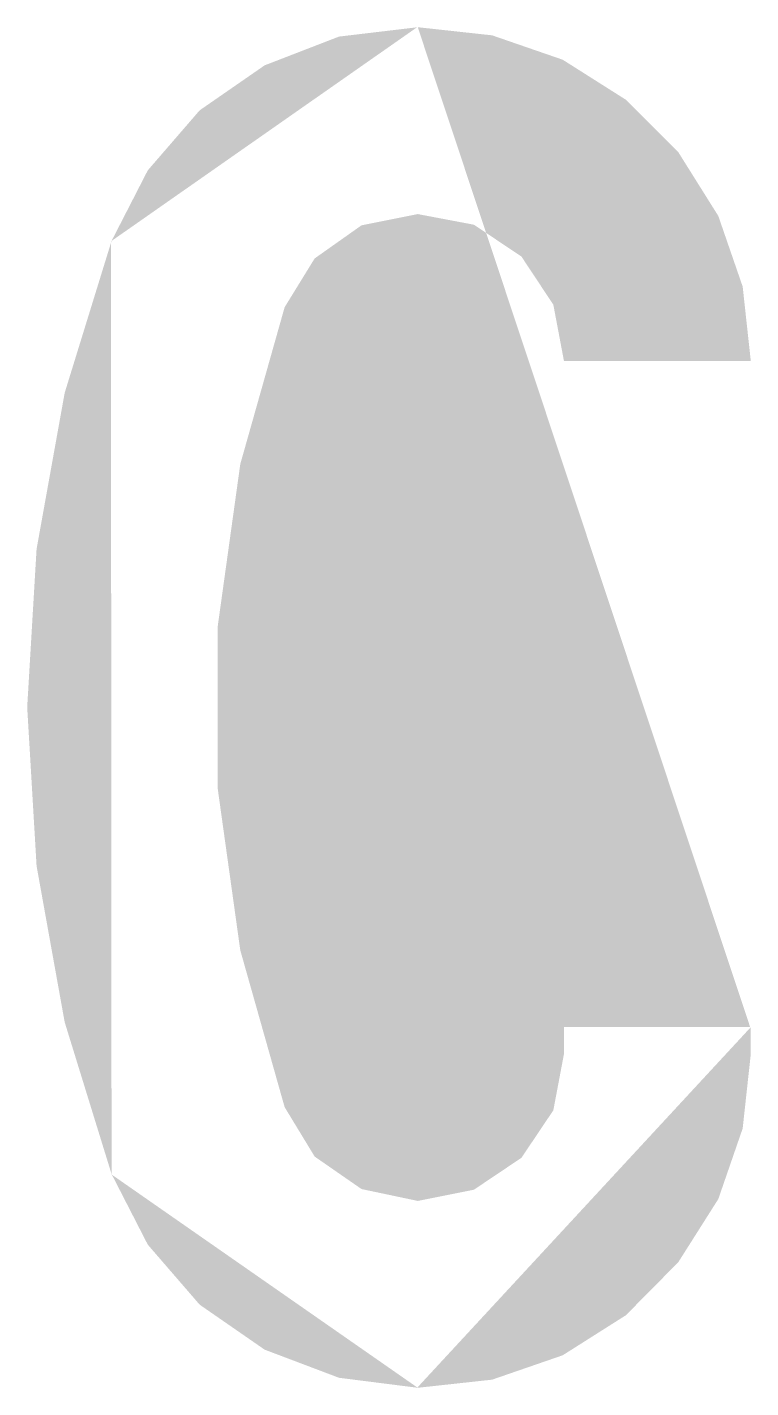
# Model space of a CAD drawing. Header units: millimetres. Extents: x 0 to 2059, y -1982 to 155.
# Drawn here: x 815.3 to 844.1, y 100.6 to 154.8 of the extents above; entities that cross this region are included whole.
import ezdxf

# ---------------------------------------------------------------- set-up
doc = ezdxf.new("R2010")
doc.units = ezdxf.units.MM
doc.header["$LTSCALE"] = 0.01
doc.layers.add('GREEN', color=84, linetype='Continuous')

msp = doc.modelspace()

# ---------------------------------------------------------------- hatches: boundary and pattern name
at = {"layer": 'GREEN'}
h = msp.add_hatch(color=256, dxfattribs=at)
h.paths.add_polyline_path([(844.09, 113.895), (844.065, 113.895)], flags=16)
edge = h.paths.add_edge_path()
edge.add_line((836.655, 114.965), (844.09, 114.965))
edge.add_line((844.09, 114.965), (844.09, 113.895))
edge.add_line((843.767, 110.936), (844.09, 113.895))
edge.add_line((843.767, 110.936), (842.797, 108.126))
edge.add_line((842.797, 108.126), (841.206, 105.615))
edge.add_line((841.206, 105.615), (839.117, 103.501))
edge.add_line((839.117, 103.501), (836.605, 101.91))
edge.add_line((836.605, 101.91), (833.796, 100.94))
edge.add_line((833.796, 100.94), (830.837, 100.617))
edge.add_line((830.837, 100.617), (827.703, 101.015))
edge.add_line((827.703, 101.015), (824.744, 102.134))
edge.add_line((824.744, 102.134), (822.158, 103.924))
edge.add_line((822.158, 103.924), (820.094, 106.311))
edge.add_line((820.094, 106.311), (818.652, 109.121))
edge.add_line((818.652, 109.121), (816.787, 115.163))
edge.add_line((816.787, 115.163), (815.668, 121.38))
edge.add_line((815.668, 121.38), (815.295, 127.696))
edge.add_line((815.295, 127.696), (815.668, 133.987))
edge.add_line((815.668, 133.987), (816.787, 140.204))
edge.add_line((816.787, 140.204), (818.652, 146.246))
edge.add_line((818.652, 146.246), (820.094, 149.056))
edge.add_line((820.094, 149.056), (822.158, 151.443))
edge.add_line((822.158, 151.443), (824.744, 153.233))
edge.add_line((824.744, 153.233), (827.703, 154.377))
edge.add_line((827.703, 154.377), (830.837, 154.75))
edge.add_line((830.837, 154.75), (833.796, 154.427))
edge.add_line((833.796, 154.427), (836.605, 153.457))
edge.add_line((836.605, 153.457), (839.117, 151.866))
edge.add_line((839.117, 151.866), (841.206, 149.777))
edge.add_line((841.206, 149.777), (842.797, 147.241))
edge.add_line((842.797, 147.241), (843.767, 144.431))
edge.add_line((843.767, 144.431), (844.09, 141.472))
edge.add_line((844.09, 141.472), (836.655, 141.472))
edge.add_line((836.655, 141.472), (836.232, 143.71))
edge.add_line((836.232, 143.71), (834.964, 145.624))
edge.add_line((834.964, 145.624), (833.074, 146.892))
edge.add_line((833.074, 146.892), (830.837, 147.315))
edge.add_line((830.837, 147.315), (828.599, 146.868))
edge.add_line((828.599, 146.868), (826.734, 145.55))
edge.add_line((826.734, 145.55), (825.54, 143.61))
edge.add_line((825.54, 143.61), (823.775, 137.369))
edge.add_line((823.775, 137.369), (822.879, 130.929))
edge.add_line((822.879, 130.929), (822.879, 124.439))
edge.add_line((822.879, 124.439), (823.775, 118.023))
edge.add_line((823.775, 118.023), (825.54, 111.782))
edge.add_line((825.54, 111.782), (826.734, 109.817))
edge.add_line((826.734, 109.817), (828.599, 108.524))
edge.add_line((828.599, 108.524), (830.837, 108.052))
edge.add_line((830.837, 108.052), (833.074, 108.499))
edge.add_line((833.074, 108.499), (834.964, 109.768))
edge.add_line((834.964, 109.768), (836.232, 111.657))
edge.add_line((836.232, 111.657), (836.655, 113.895))
edge.add_line((836.655, 113.895), (836.655, 114.965))
edge = h.paths.add_edge_path(flags=16)
edge.add_line((844.09, 114.965), (844.065, 114.965))
edge.add_line((830.837, 154.75), (830.812, 154.75))
edge.add_line((818.652, 146.246), (818.627, 146.246))
edge.add_line((818.652, 109.121), (818.627, 109.121))
edge.add_line((830.837, 100.617), (830.812, 100.617))

doc.saveas('drawing.dxf')
